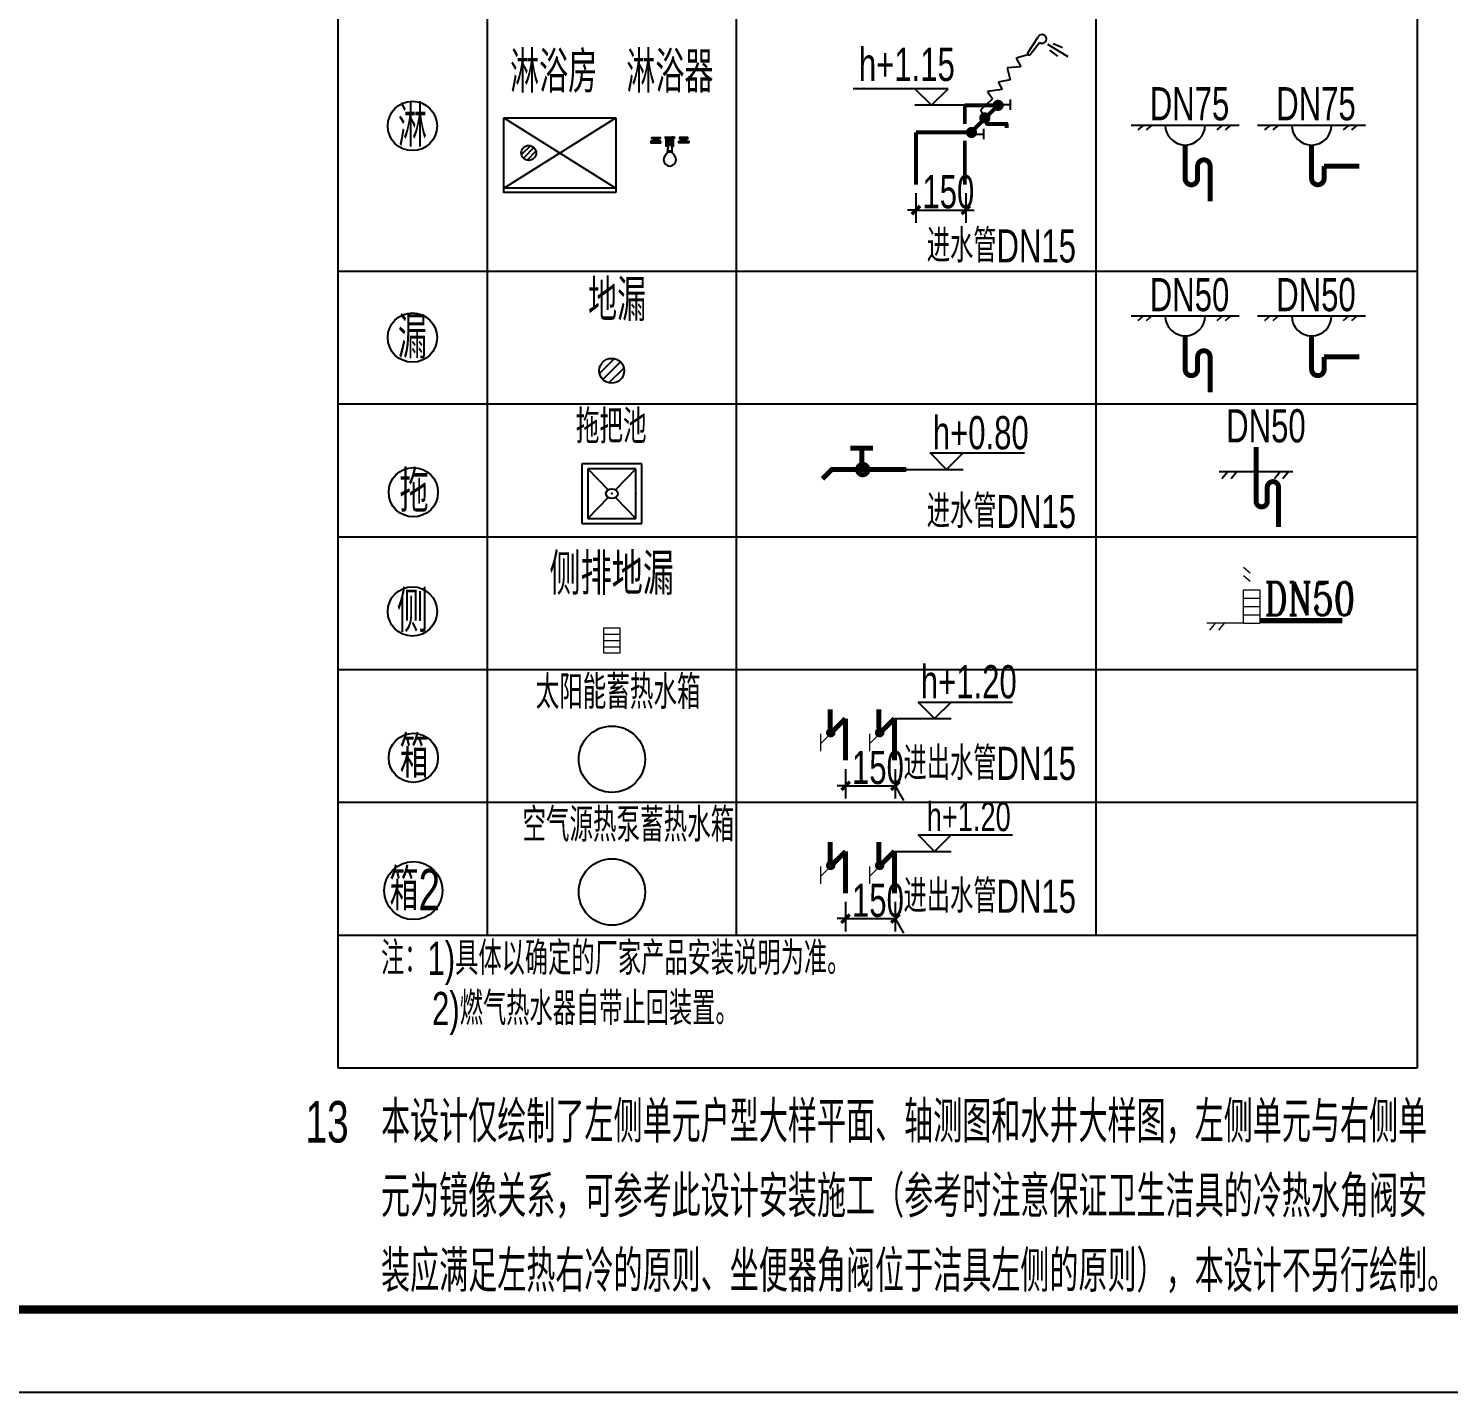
# Model space of a CAD drawing. Extents: x 27938 to 1042331, y -235042 to 1535213.
# Drawn here: x 786856 to 795409, y 124031 to 132251 of the extents above; entities that cross this region are included whole.
import ezdxf
from ezdxf.enums import TextEntityAlignment as Align

# ---------------------------------------------------------------- set-up
doc = ezdxf.new("R2010")
doc.units = 0
doc.header["$LTSCALE"] = 1000
doc.header["$MEASUREMENT"] = 0
for name, color, linetype in [('S-公用说明', 7, 'Continuous'), ('S_GG公共标注', 7, 'Continuous'), ('图框', 140, 'Continuous')]:
    doc.layers.add(name, color=color, linetype=linetype)
doc.layers.add('S－GG公共标注', color=7, linetype='Continuous', lineweight=25)
doc.layers.add('yichutu', color=7, linetype='Continuous', true_color=0xffffff, plot=False)
doc.styles.add('HZTXT', font='COMPLEX', dxfattribs={"width": 0.7, "bigfont": 'HZTXT'})
doc.styles.add('中西文等高字体', font='HZTXT_E.shx', dxfattribs={"width": 0.7, "height": 4, "bigfont": 'hztxt.shx'})

# ---------------------------------------------------------------- blocks, each defined once
blk = doc.blocks.new('_ArchTick')
at = {"color": 0, "linetype": 'ByBlock', "const_width": 0.4}
blk.add_lwpolyline([(-0.5, -0.5), (0.5, 0.5)], dxfattribs=at)
blk = doc.blocks.new('yct-841-594-84100-59399.9999999999-100-1000.0')
at = {"layer": 'yichutu', "color": 7, "true_color": 0xffffff}
blk.add_lwpolyline([(0, 0), (0, 59400), (84100, 59400), (84100, 0)], close=True, dxfattribs=at)

msp = doc.modelspace()

# ---------------------------------------------------------------- linework, layer by layer
at = {"layer": 'S-公用说明'}
for p, q in [((788718.8, 138120.4), (788718.8, 125987.9)), ((789619.2, 138120.4), (789619.2, 126787.9)), ((791119.2, 138120.4), (791119.2, 126787.9)), ((795218.8, 138120.4), (795218.8, 125987.9)), ((793285.3, 137688.4), (793285.3, 126787.9)), ((788718.8, 130787.9), (794852.7, 130787.9)), ((788718.8, 130787.9), (795218.8, 130787.9)), ((788718.8, 129987.9), (795218.8, 129987.9)), ((794471.8, 129578.5), (794027.4, 129578.5)), ((794078.6, 129578.5), (794043.7, 129536.6)), ((794133.8, 129578.5), (794098.9, 129536.6)), ((794394.9, 129578.5), (794360.1, 129536.6)), ((794445.6, 129578.5), (794410.7, 129536.6)), ((788718.8, 129187.9), (795218.8, 129187.9)), ((788718.8, 128387.9), (795218.8, 128387.9)), ((788718.8, 127587.9), (795218.8, 127587.9)), ((788718.8, 126787.9), (795218.8, 126787.9)), ((788718.8, 125987.9), (795218.8, 125987.9))]:
    msp.add_line(p, q, dxfattribs=at)
for centre, radius in [((789169, 131662.9), 148.5), ((789169, 130387.9), 148.5), ((789174.5, 129455.9), 148.5), ((789174.5, 129455.9), 148.5), ((789169, 128737.9), 148.5), ((789174.5, 127855.9), 148.5), ((789174.5, 127855.9), 148.5), ((789174.5, 127055.9), 175)]:
    msp.add_circle(centre, radius, dxfattribs=at)
at = {"layer": 'S_GG公共标注', "color": 150}
for p, q in [((792874.8, 132103.9), (792936.1, 132196.1)), ((792889.1, 132093.8), (792945.1, 132166.3)), ((792943.3, 132207), (792943.4, 132207.2)), ((792993.3, 132155.8), (793115.7, 132080.9)), ((793028.6, 132159.7), (793083.9, 132136.1)), ((792874.3, 132091.2), (792805.8, 132070.9)), ((792805.8, 132070.9), (792833.3, 132019.7)), ((793005.2, 132119.8), (793052.9, 132083.1)), ((792833.3, 132019.7), (792751.3, 132012.8)), ((792751.3, 132012.8), (792768.5, 131941.2)), ((792395.6, 131887.3), (791823.3, 131887.3)), ((792295.6, 131787.3), (792195.6, 131887.3)), ((792295.6, 131787.3), (792395.6, 131887.3)), ((792720.7, 131883.1), (792632, 131869.7)), ((792768.5, 131941.2), (792696.9, 131927.8)), ((792696.9, 131927.8), (792720.7, 131883.1)), ((792662.6, 131825.5), (792591, 131757.4)), ((792632, 131869.7), (792662.6, 131825.5)), ((792770.9, 131760.9), (792770.9, 131822.9)), ((789719.2, 131712.9), (790394.2, 131287.9)), ((789719.2, 131287.9), (790394.2, 131712.9)), ((789719.2, 131712.9), (790394.2, 131712.9)), ((790394.2, 131712.9), (790394.2, 131262.9)), ((792495.6, 131787.3), (792195.6, 131787.3)), ((792591, 131757.4), (792611.8, 131716.2)), ((792701.8, 131791.7), (792770.9, 131791.7)), ((792610.4, 131583.1), (792610.4, 131645.1)), ((793497.6, 131668.1), (794147.6, 131668.1)), ((793572.6, 131668.1), (793538.2, 131639.1)), ((793622.6, 131668.1), (793588.2, 131639.1)), ((794047.6, 131668.1), (794013.2, 131639.1)), ((794097.6, 131668.1), (794063.2, 131639.1)), ((794259.2, 131668.1), (794909.2, 131668.1)), ((794334.2, 131668.1), (794299.8, 131639.1)), ((794384.2, 131668.1), (794349.8, 131639.1)), ((794809.2, 131668.1), (794774.8, 131639.1)), ((794859.2, 131668.1), (794824.8, 131639.1)), ((789879.2, 131544.2), (789825.3, 131490.3)), ((790714.2, 131566.6), (790714.2, 131594.3)), ((790714.2, 131577.7), (790724.2, 131577.7)), ((790724.2, 131566.6), (790724.2, 131594.3)), ((792541.3, 131613.9), (792610.4, 131613.9)), ((789901, 131532.2), (789837.4, 131468.5)), ((789913.1, 131510.4), (789859.2, 131456.5)), ((792201.3, 131257.6), (792201.3, 131078.9)), ((792501.1, 131257.6), (792501.1, 131078.9)), ((792201.3, 131156.3), (792151.3, 131156.3)), ((792201.3, 131156.3), (792501.1, 131156.3)), ((792501.1, 131156.3), (792551.1, 131156.3)), ((793497.6, 130518.1), (794147.6, 130518.1)), ((793572.6, 130518.1), (793538.2, 130489.1)), ((793622.6, 130518.1), (793588.2, 130489.1)), ((794047.6, 130518.1), (794013.2, 130489.1)), ((794097.6, 130518.1), (794063.2, 130489.1)), ((794259.2, 130518.1), (794909.2, 130518.1)), ((794334.2, 130518.1), (794299.8, 130489.1)), ((794384.2, 130518.1), (794349.8, 130489.1)), ((794809.2, 130518.1), (794774.8, 130489.1)), ((794859.2, 130518.1), (794824.8, 130489.1)), ((790296.1, 130171.2), (790385.9, 130261)), ((790316.1, 130134.8), (790422.2, 130240.9)), ((790352.5, 130114.7), (790442.3, 130204.6)), ((792386.2, 129592.7), (792286.2, 129692.7)), ((792286.2, 129692.7), (792855.5, 129692.7)), ((792386.2, 129592.7), (792486.2, 129692.7)), ((790190.2, 129627.6), (790190.2, 129267.6)), ((790550.2, 129627.6), (790190.2, 129627.6)), ((790226.2, 129597.6), (790226.2, 129297.6)), ((790226.2, 129597.6), (790347.7, 129471)), ((790514.2, 129597.6), (790226.2, 129597.6)), ((790514.2, 129597.6), (790392.7, 129471)), ((790514.2, 129297.6), (790514.2, 129597.6)), ((790550.2, 129267.6), (790550.2, 129627.6)), ((792143.9, 129592.7), (792486.2, 129592.7)), ((790347.7, 129424.2), (790226.2, 129297.6)), ((790392.7, 129424.2), (790514.2, 129297.6)), ((790190.2, 129267.6), (790550.2, 129267.6)), ((790226.2, 129297.6), (790514.2, 129297.6)), ((792314, 128092.1, 0), (792214, 128192.1, 0)), ((792214, 128192.1, 0), (792783.3, 128192.1, 0)), ((792314, 128092.1, 0), (792414, 128192.1, 0)), ((792071.7, 128092.1, 0), (792414, 128092.1, 0)), ((791777.3, 127788.6, 0), (791777.3, 127609.9, 0)), ((792077.1, 127788.6, 0), (792077.1, 127609.9, 0)), ((791777.3, 127687.2, 0), (791727.3, 127687.2, 0)), ((791777.3, 127687.2, 0), (792077.1, 127687.2, 0)), ((792077.1, 127687.2, 0), (792127.1, 127599.8, 0)), ((792314, 127292.1, 0), (792214, 127392.1, 0)), ((792214, 127392.1, 0), (792783.3, 127392.1, 0)), ((792314, 127292.1, 0), (792414, 127392.1, 0)), ((792071.7, 127292.1, 0), (792414, 127292.1, 0)), ((791777.3, 126988.6, 0), (791777.3, 126809.9, 0)), ((792077.1, 126988.6, 0), (792077.1, 126809.9, 0)), ((791777.3, 126887.2, 0), (791727.3, 126887.2, 0)), ((791777.3, 126887.2, 0), (792077.1, 126887.2, 0)), ((792077.1, 126887.2, 0), (792127.1, 126799.8, 0))]:
    msp.add_line(p, q, dxfattribs=at)
for points, const_width in [([(792201.3, 131624.8), (792533.5, 131624.8), (792712.5, 131803.7)], 23.6), ([(792695.6, 131787.3), (792495.6, 131787.3)], 23.6), ([(792495.6, 131787.3), (792495.6, 131674.8)], 23.6), ([(792628, 131705.4), (792628, 131666.4)], 23.6), ([(792201.3, 131309), (792201.3, 131624.8)], 23.6), ([(792625, 131674.2), (792756.3, 131674.2)], 23.6), ([(792747.8, 131679.4), (792747.8, 131649.9)], 23.6), ([(792495.6, 131574.8), (792495.6, 131309)], 23.6), ([(794249.5, 129401.8), (794249.5, 129729.4)], 30), ([(791806.9, 129721.5), (791942.4, 129721.5)], 30), ([(791874.7, 129610.9), (791874.7, 129721.5)], 30), ([(792143.9, 129592.7), (791693.9, 129592.7), (791637.4, 129536.1)], 30), ([(794317.1, 129401.8), (794317.1, 129486.3)], 30), ([(794384.8, 129245.8), (794384.8, 129486.3)], 30)]:
    msp.add_lwpolyline(points, dxfattribs=dict(at, const_width=const_width))
for points, const_width in [([(792678.8, 131787.3, 1), (792712.5, 131787.3, 1)], 33.8), ([(792599.5, 131711.5, 1), (792633.3, 131711.5, 1)], 33.8), ([(792518.9, 131623.9, 1), (792552.6, 131623.9, 1)], 33.8), ([(791849.6, 129592.7, 1), (791912.1, 129592.7, 1)], 30)]:
    msp.add_lwpolyline(points, format="xyb", close=True, dxfattribs=dict(at, const_width=const_width))
for points in [[(790394.2, 131287.9), (789719.2, 131287.9), (789719.2, 131712.9)], [(790661.9, 131588.4), (790609.9, 131588.4)], [(790687.3, 131592.6), (790687.3, 131594.3)], [(790696.2, 131594.3), (790687.3, 131594.3)], [(790687.3, 131592.6), (790696.2, 131591.2)], [(790696.2, 131592.6), (790687.3, 131592.6)], [(790689.3, 131592.6), (790689.3, 131594.3)], [(790732.2, 131594.3), (790706.2, 131594.3)], [(790719.2, 131592.6), (790706.2, 131592.6)], [(790731.7, 131589.7), (790706.2, 131589.7)], [(790709.7, 131551.6), (790706.7, 131513.6)], [(790707, 131549.6), (790719.2, 131549.6)], [(790731.2, 131551.6), (790731.2, 131566.6), (790707.2, 131566.6), (790707.2, 131551.6)], [(790731.2, 131551.6), (790707.2, 131551.6)], [(790719.2, 131592.6), (790732.2, 131592.6)], [(790731.3, 131549.6), (790719.2, 131549.6)], [(790728.7, 131551.6), (790731.7, 131513.6)], [(790732.2, 131589.7), (790731.7, 131589.7)], [(790751.1, 131594.3), (790742.2, 131594.3)], [(790751.1, 131592.6), (790742.2, 131591.2)], [(790742.2, 131592.6), (790751.1, 131592.6)], [(790751.1, 131592.6), (790751.1, 131594.3)], [(790776.4, 131588.4), (790828.4, 131588.4)], [(790704.2, 131513.6), (790734.2, 131513.6)], [(790704.2, 131507.6), (790734.2, 131507.6)], [(790394.2, 131262.9), (789719.2, 131262.9), (789719.2, 131287.9)]]:
    msp.add_lwpolyline(points, dxfattribs=at)
for points in [[(790663.6, 131570.5), (790608.2, 131570.5), (790605.8, 131570.5, 0.414214), (790604.2, 131568.9), (790604.2, 131563.5, 0.472472), (790606.4, 131561.7), (790663.4, 131561.7, 0.472472), (790665.6, 131563.5), (790665.6, 131568.9, 0.414214), (790664, 131570.5), (790661.6, 131570.5)], [(790774.8, 131570.5), (790830.1, 131570.5), (790832.5, 131570.5, -0.414214), (790834.1, 131568.9), (790834.1, 131563.5, -0.472472), (790832, 131561.7), (790774.9, 131561.7, -0.472472), (790772.8, 131563.5), (790772.8, 131568.9, -0.414214), (790774.4, 131570.5), (790776.8, 131570.5)]]:
    msp.add_lwpolyline(points, format="xyb", dxfattribs=at)
for points in [[(790646.8, 131574.9), (790625, 131574.9), (790625, 131574.9, 0.182673), (790609.9, 131588.4), (790609.9, 131594.3), (790661.9, 131594.3), (790661.9, 131588.4, 0.182673), (790646.8, 131574.9)], [(790731.2, 131551.6, 0.25), (790707.2, 131551.6), (790707.2, 131551.6), (790704.2, 131513.6, 0.333333), (790704.2, 131507.6), (790704.2, 131503.9, -0.178333), (790702, 131498), (790690.3, 131484.2, 2.166471), (790748.1, 131484.2), (790736.3, 131498, -0.178333), (790734.2, 131503.9), (790734.2, 131507.6, 0.333333), (790734.2, 131513.6), (790731.2, 131551.6)], [(790791.6, 131574.9), (790813.3, 131574.9), (790813.3, 131574.9, -0.182673), (790828.4, 131588.4), (790828.4, 131594.3), (790776.4, 131594.3), (790776.4, 131588.4, -0.182673), (790791.6, 131574.9)]]:
    msp.add_lwpolyline(points, format="xyb", close=True, dxfattribs=at)
for points in [[(790706.2, 131594.6), (790706.2, 131540.6), (790696.2, 131540.6), (790696.2, 131594.6)], [(790732.2, 131594.6), (790732.2, 131540.6), (790742.2, 131540.6), (790742.2, 131594.6)]]:
    msp.add_lwpolyline(points, close=True, dxfattribs=at)
at = {"layer": 'S_GG公共标注', "color": 150, "const_width": 30, "elevation": 0}
for points in [[(793822.6, 131346.1), (793822.6, 131548.1)], [(794584.2, 131346.1), (794584.2, 131548.1)], [(793897.6, 131346.1), (793897.6, 131421.1)], [(793972.6, 131208.6), (793972.6, 131421.1)], [(794659.2, 131346.1), (794659.2, 131421.1)], [(794871.7, 131421.1), (794659.2, 131421.1)], [(793822.6, 130196.1), (793822.6, 130398.1)], [(794584.2, 130196.1), (794584.2, 130398.1)], [(793897.6, 130196.1), (793897.6, 130271.1)], [(793972.6, 130058.6), (793972.6, 130271.1)], [(794659.2, 130196.1), (794659.2, 130271.1)], [(794871.7, 130271.1), (794659.2, 130271.1)], [(791683.9, 128030.8), (791683.9, 128147.8)], [(791777.3, 127839.9), (791777.3, 128092.1)], [(792071.7, 127839.9), (792071.7, 128092.1)], [(791683.9, 127230.8), (791683.9, 127347.8)], [(791777.3, 127039.9), (791777.3, 127292.1)], [(792071.7, 127039.9), (792071.7, 127292.1)]]:
    msp.add_lwpolyline(points, dxfattribs=at)
for points in [[(793972.6, 131421.1, 1), (793897.6, 131421.1)], [(793822.6, 131346.1, 1), (793897.6, 131346.1)], [(794584.2, 131346.1, 1), (794659.2, 131346.1)], [(793972.6, 130271.1, 1), (793897.6, 130271.1)], [(793822.6, 130196.1, 1), (793897.6, 130196.1)], [(794584.2, 130196.1, 1), (794659.2, 130196.1)]]:
    msp.add_lwpolyline(points, format="xyb", dxfattribs=at)
at = {"layer": 'S_GG公共标注', "color": 150, "const_width": 30}
for points in [[(794384.8, 129486.3, 1), (794317.1, 129486.3)], [(794249.5, 129401.8, 1), (794317.2, 129401.8)]]:
    msp.add_lwpolyline(points, format="xyb", dxfattribs=at)
at = {"layer": 'S_GG公共标注', "color": 150}
for centre, radius in [((789869.2, 131500.4), 45), ((790369.2, 130187.9), 75), ((790370.2, 127847.6), 200), ((790370.2, 127047.6), 200)]:
    msp.add_circle(centre, radius, dxfattribs=at)
for centre, radius, start, end in [((792961, 132187.4), 26.4, 233.07495, 160.70564), ((792882.2, 132099.2), 8.71, 147.72789, 321.74265), ((793822.6, 131668.1), 120, 180, 0), ((794584.2, 131668.1), 120, 180, 0), ((790635.9, 131574.9), 6.99, 180, 219.50283), ((790635.9, 131574.9), 6.99, 320.49717, 0), ((790802.4, 131574.9), 6.99, 180, 219.50283), ((790802.4, 131574.9), 6.99, 320.49717, 0), ((793822.6, 130518.1), 120, 180, 0), ((794584.2, 130518.1), 120, 180, 0)]:
    msp.add_arc(centre, radius, start, end, dxfattribs=at)
msp.add_ellipse((790370.2, 129447.6), major_axis=(-36, 0), ratio=0.833333, start_param=1.570796326716067, end_param=7.853981633895653, dxfattribs=at)
for p in [(790370.2, 129447.6), (790514.2, 129447.6)]:
    msp.add_point(p, dxfattribs=at)
at = {"layer": 'S－GG公共标注', "color": 150, "lineweight": 20}
for p, q in [((794173.2, 129005.6), (794214.9, 128971)), ((794173.2, 129005.6), (794214.9, 128971)), ((794173.2, 128955.4), (794214.9, 128920.8)), ((794173.2, 128955.4), (794214.9, 128920.8)), ((794173.2, 128667.6), (794173.2, 128867.6)), ((794173.2, 128867.6), (794273.2, 128867.6)), ((794173.2, 128817.6), (794273.2, 128817.6)), ((794273.2, 128867.6), (794273.2, 128667.6)), ((794173.2, 128767.6), (794273.2, 128767.6)), ((794173.2, 128667.6), (793952.7, 128667.6)), ((794003.5, 128667.6), (793968.9, 128626)), ((794058.3, 128667.6), (794023.7, 128626)), ((794173.2, 128717.6), (794273.2, 128717.6)), ((794173.2, 128667.6), (794273.2, 128667.6)), ((790319.2, 128600.4), (790419.2, 128600.4)), ((790319.2, 128562.9), (790419.2, 128562.9)), ((790319.2, 128525.4), (790419.2, 128525.4)), ((791629.5, 127942.1, 0), (791711.6, 128024.2, 0)), ((791629.5, 127897, 0), (791629.5, 128000.3, 0)), ((791923.8, 127942.1, 0), (792005.9, 128024.2, 0)), ((791923.8, 127897, 0), (791923.8, 128000.3, 0)), ((791629.5, 127142.1, 0), (791711.6, 127224.2, 0)), ((791629.5, 127097, 0), (791629.5, 127200.3, 0)), ((791923.8, 127142.1, 0), (792005.9, 127224.2, 0)), ((791923.8, 127097, 0), (791923.8, 127200.3, 0))]:
    msp.add_line(p, q, dxfattribs=at)
msp.add_lwpolyline([(790319.2, 128637.9), (790319.2, 128487.9), (790419.2, 128487.9), (790419.2, 128637.9)], close=True, dxfattribs=at)
at = {"layer": 'S－GG公共标注', "color": 150, "lineweight": 20, "const_width": 31.2}
msp.add_lwpolyline([(794768.9, 128682.6), (794273.2, 128682.6)], dxfattribs=at)
at = {"layer": 'S－GG公共标注', "color": 150, "lineweight": 20, "const_width": 30, "elevation": 0}
for points in [[(791978.3, 128030.8), (791978.3, 128147.8)], [(791694, 128009.7), (791777.3, 128092.1)], [(791988.4, 128009.7), (792071.7, 128092.1)], [(791978.3, 127230.8), (791978.3, 127347.8)], [(791694, 127209.7), (791777.3, 127292.1)], [(791988.4, 127209.7), (792071.7, 127292.1)]]:
    msp.add_lwpolyline(points, dxfattribs=at)
for points in [[(791701.6, 128007.6, -1), (791674.6, 128007.6, -1)], [(791996, 128007.6, -1), (791969, 128007.6, -1)], [(791701.6, 127207.6, -1), (791674.6, 127207.6, -1)], [(791996, 127207.6, -1), (791969, 127207.6, -1)]]:
    msp.add_lwpolyline(points, format="xyb", close=True, dxfattribs=at)
at = {"layer": '图框'}
msp.add_lwpolyline([(757737.9, 153731.3), (799787.9, 153731.3), (799787.9, 124031.3), (757737.9, 124031.3)], close=True, dxfattribs=at)
msp.add_lwpolyline([(757737.9, 153731.3), (799787.9, 153731.3), (799787.9, 124031.3), (757737.9, 124031.3)], close=True, dxfattribs=at)
at = {"layer": '图框', "const_width": 50}
msp.add_lwpolyline([(799287.9, 124531.3), (799287.9, 153231.3), (758987.9, 153231.3), (758987.9, 124531.3)], close=True, dxfattribs=at)

# ---------------------------------------------------------------- block references
at = {"layer": 'S_GG公共标注', "color": 150, "xscale": 50, "yscale": 50, "zscale": 50}
for p in [(792201.3, 131156.3), (791777.3, 127687.2, 0), (791777.3, 126887.2, 0)]:
    msp.add_blockref('_ArchTick', p, dxfattribs=at)
at = {"layer": 'S_GG公共标注', "color": 150, "xscale": 50, "yscale": 50, "zscale": 50, "rotation": 180}
for p in [(792501.1, 131156.3), (792077.1, 127687.2, 0), (792077.1, 126887.2, 0)]:
    msp.add_blockref('_ArchTick', p, dxfattribs=at)
at = {"layer": 'yichutu', "xscale": 0.5, "yscale": 0.5, "zscale": 0.5}
msp.add_blockref('yct-841-594-84100-59399.9999999999-100-1000.0', (757737.9, 124031.3), dxfattribs=at)

# ---------------------------------------------------------------- texts
at = {"layer": 'S-公用说明'}
for s, style, width, p in [('淋浴房', '中西文等高字体', 0.7, (790019.2, 131862.9)), ('淋浴器', '中西文等高字体', 0.7, (790719.2, 131862.9)), (' 地漏', '中西文等高字体', 0.7, (790369.2, 130487.9)), ('侧排地漏', 'HZTXT', 0.75, (790369.2, 128837.9))]:
    msp.add_text(s, height=250, dxfattribs=dict(at, style=style, width=width)).set_placement(p, align=Align.CENTER)
for s, style, width, p in [('淋', '中西文等高字体', 0.7, (789169, 131662.9)), ('漏', '中西文等高字体', 0.7, (789169, 130387.9)), ('侧', 'HZTXT', 0.75, (789169, 128737.9))]:
    msp.add_text(s, height=250, dxfattribs=dict(at, style=style, width=width)).set_placement(p, align=Align.MIDDLE_CENTER)
at = {"layer": 'S-公用说明', "style": '中西文等高字体', "width": 0.7}
for s, height, p in [('拖把池', 202.5, (790153.6, 129750.7)), ('拖', 250, (789091.9, 129337.1)), ('太阳能蓄热水箱', 202.5, (789911.5, 128150.7)), ('箱', 250, (789091.9, 127737.1)), ('空气源热泵蓄热水箱', 202.5, (789831.3, 127350.7)), ('箱2', 250, (789030.6, 126937.1)), ('13   本设计仅绘制了左侧单元户型大样平面、轴测图和水井大样图，左侧单元与右侧单', 250, (788524.8, 125537.9)), ('       元为镜像关系，可参考此设计安装施工（参考时注意保证卫生洁具的冷热水角阀安', 250, (788524.8, 125087.9)), ('       装应满足左热右冷的原则、坐便器角阀位于洁具左侧的原则），本设计不另行绘制。', 250, (788524.8, 124637.9))]:
    msp.add_text(s, height=height, dxfattribs=at).set_placement(p)
for s, p in [('注：1)具体以确定的厂家产品安装说明为准。', (788979.8, 126647.8)), ('2)燃气热水器自带止回装置。', (789287.3, 126345.5))]:
    msp.add_text(s, height=200, dxfattribs=at).set_placement(p, align=Align.MIDDLE_LEFT)
at = {"layer": 'S_GG公共标注', "color": 150, "style": '中西文等高字体', "width": 0.7}
for s, p in [(' h+1.15', (791805.8, 131933.9)), ('DN75', (793609.6, 131697)), ('DN75', (794371.2, 131697)), ('150', (792240.2, 131167)), ('DN50', (793609.6, 130547)), ('DN50', (794371.2, 130547)), ('DN50', (794069.8, 129756.6)), ('150', (791816.2, 127698, 0)), ('150', (791816.2, 126898, 0))]:
    msp.add_text(s, height=200, dxfattribs=at).set_placement(p)
for s, p in [('进水管DN15', (793165.1, 130840.4)), ('进水管DN15', (793165.1, 129240.4)), ('进出水管DN15', (793165.1, 127722.2)), ('进出水管DN15', (793165.1, 126922.2))]:
    msp.add_text(s, height=200, dxfattribs=at).set_placement(p, align=Align.RIGHT)
for s, height, p in [('h+0.80', 200, (792591.6, 129715)), ('h+1.20', 200, (792519.4, 128214.4, 0)), ('h+1.20', 175, (792519.4, 127414.4, 0))]:
    msp.add_text(s, height=height, dxfattribs=at).set_placement(p, align=Align.CENTER)
at = {"layer": 'S－GG公共标注', "color": 150, "lineweight": 20, "style": 'HZTXT', "width": 0.75}
msp.add_text('DN50', height=200, dxfattribs=at).set_placement((794299.6, 128714.7))

doc.saveas('drawing.dxf')
